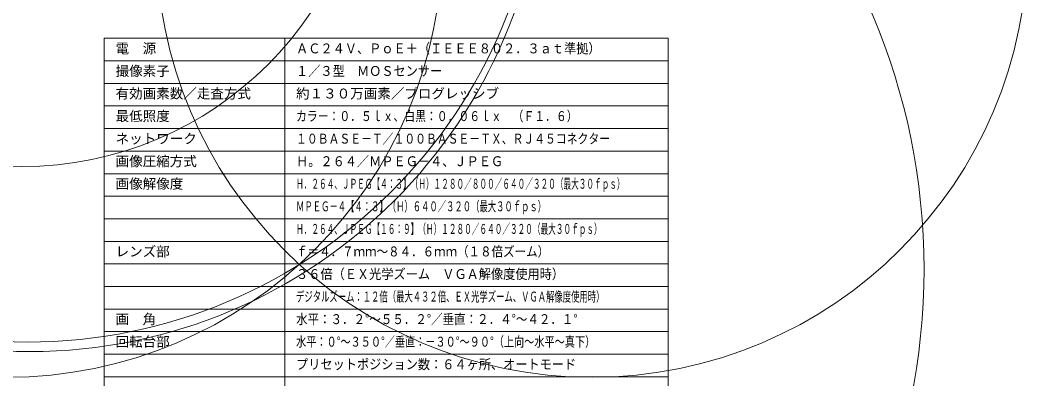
# Model space of a CAD drawing. Units: millimetres, scale not verified. Extents: x -194 to 142, y -217 to 140.
# Drawn here: x -81.2 to 142.2, y -97 to -17.5 of the extents above; entities that cross this region are included whole.
import ezdxf
from ezdxf.enums import TextEntityAlignment as Align

# ---------------------------------------------------------------- set-up
doc = ezdxf.new("R2010")
doc.units = ezdxf.units.MM
doc.header["$LTSCALE"] = 0.125
doc.layers.add('0-1_WAKU', color=1, linetype='Continuous', lineweight=18)
doc.layers.add('0-4_GAIKEI', color=7, linetype='Continuous', lineweight=18)
doc.layers.add('0-2_MOJI1', color=7, linetype='Continuous')
doc.styles.add('ＭＳ ゴシック', font='')
doc.styles.get('ＭＳ ゴシック').set_extended_font_data('MS Gothic')

msp = doc.modelspace()

# ---------------------------------------------------------------- linework, layer by layer
at = {"layer": '0-1_WAKU', "color": 4}
for p, q in [((-62.5, -21.5), (-62.5, -116.5)), ((62.5, -21.5), (-62.5, -21.5)), ((-22.5, -116.5), (-22.5, -21.5)), ((62.5, -116.5), (62.5, -21.5))]:
    msp.add_line(p, q, dxfattribs=at)
at = {"layer": '0-1_WAKU'}
for p, q in [((62.5, -26.5), (-62.5, -26.5)), ((62.5, -31.5), (-62.5, -31.5)), ((62.5, -36.5), (-62.5, -36.5)), ((-62.5, -41.5), (62.5, -41.5)), ((-62.5, -46.5), (62.5, -46.5)), ((-62.5, -51.5), (62.5, -51.5)), ((-62.5, -56.5), (62.5, -56.5)), ((-62.5, -61.5), (62.5, -61.5)), ((-62.5, -66.5), (62.5, -66.5)), ((-62.5, -71.5), (62.5, -71.5)), ((62.5, -76.5), (-62.5, -76.5)), ((62.5, -81.5), (-62.5, -81.5)), ((-62.5, -86.5), (62.5, -86.5)), ((-62.5, -91.5), (62.5, -91.5)), ((-62.5, -96.5), (62.5, -96.5))]:
    msp.add_line(p, q, dxfattribs=at)
at = {"layer": '0-4_GAIKEI', "color": 1}
for centre, radius in [((-79.5598, 25.4012), 114.2277), ((-78.995, 23.336), 114.2494), ((-84.1595, -0.0237), 96.6018), ((45.5898, -0.0237), 96.6019), ((-25.2243, -72.6595), 144.4049)]:
    msp.add_circle(centre, radius, dxfattribs=at)
at = {"layer": '0-4_GAIKEI'}
msp.add_circle((-80.7953, 27.2716), 77.1793, dxfattribs=at)

# ---------------------------------------------------------------- texts
at = {"layer": '0-2_MOJI1', "style": 'ＭＳ ゴシック'}
for s, width, p in [('ＡＣ２４Ｖ、ＰｏＥ＋（ＩＥＥＥ８０２．３ａｔ準拠）', 0.9, (-20, -25.5)), ('１／３型\u3000ＭＯＳセンサー', 0.9, (-20, -30.5)), ('カラー：０．５ｌｘ、白黒：０．０６ｌｘ\u3000（Ｆ１．６）', 0.8, (-20, -40.5)), ('１０ＢＡＳＥ－Ｔ／１００ＢＡＳＥ－ＴＸ、ＲＪ４５コネクター', 0.8, (-20, -45.5)), ('Ｈ。２６４／ＭＰＥＧ－４、ＪＰＥＧ', 0.9, (-20, -50.5)), ('Ｈ．２６４、ＪＰＥＧ【４：３】（Ｈ）１２８０／８００／６４０／３２０（最大３０ｆｐｓ）', 0.55, (-20, -55.5)), ('ＭＰＥＧ－４【４：３】（Ｈ）６４０／３２０（最大３０ｆｐｓ）', 0.6, (-20, -60.5)), ('Ｈ．２６４、ＪＰＥＧ【１６：９】（Ｈ）１２８０／６４０／３２０（最大３０ｆｐｓ）', 0.55, (-20, -65.5)), ('ｆ＝４．７ｍｍ～８４．６ｍｍ（１８倍ズーム）', 0.85, (-20, -70.5)), ('３６倍（ＥＸ光学ズーム\u3000ＶＧＡ解像度使用時）', 0.9, (-20, -75.5)), ('デジタルズーム：１２倍（最大４３２倍、ＥＸ光学ズーム、ＶＧＡ解像度使用時）', 0.6, (-20, -80.5)), ('水平：３．２°～５５．２°／垂直：２．４°～４２．１°', 0.85, (-20, -85.5)), ('水平：０°～３５０°／垂直：－３０°～９０°（上向～水平～真下）', 0.75, (-20, -90.5)), ('プリセットポジション数：６４ヶ所、オートモード', 0.9, (-20, -95.5))]:
    msp.add_text(s, height=2.199, dxfattribs=dict(at, width=width)).set_placement(p, align=Align.BOTTOM_LEFT)
for s, p in [('電\u3000源', (-60, -25.5)), ('撮像素子', (-60, -30.5)), ('有効画素数／走査方式', (-60, -35.5)), ('約１３０万画素／プログレッシブ', (-20, -35.5)), ('最低照度', (-60, -40.5)), ('ネットワーク', (-60, -45.5)), ('画像圧縮方式', (-60, -50.5)), ('画像解像度', (-60, -55.5)), ('レンズ部', (-60, -70.5)), ('画\u3000角', (-60, -85.5)), ('回転台部', (-60, -90.5))]:
    msp.add_text(s, height=2.199, dxfattribs=at).set_placement(p, align=Align.BOTTOM_LEFT)

doc.saveas('drawing.dxf')
